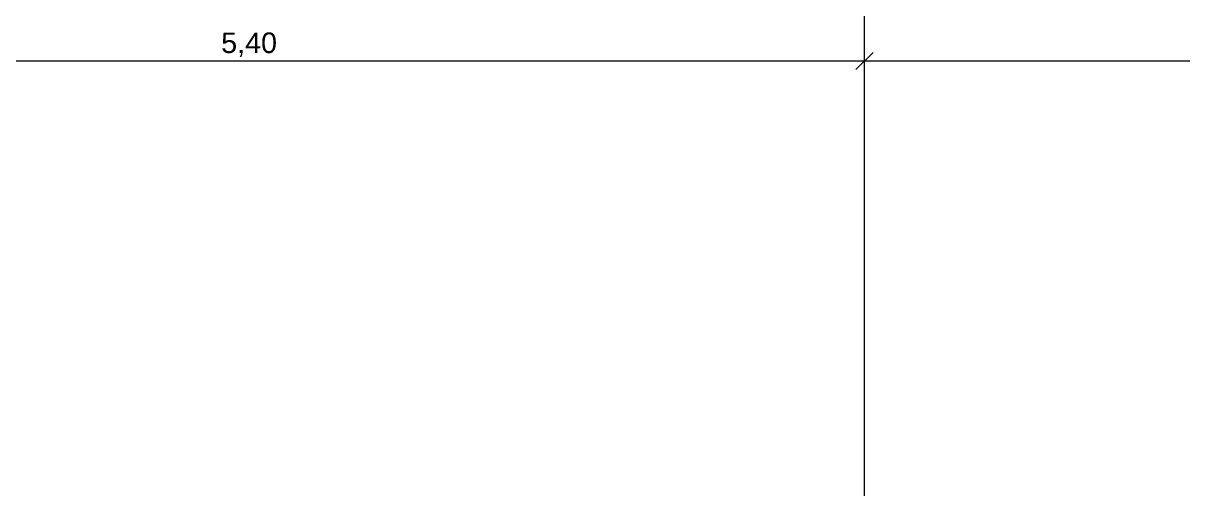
# Model space of a CAD drawing. Header units: metres. Extents: x -22.4 to 53.1, y 133.6 to 157.9.
# Drawn here: x 10.88 to 15.96, y 133.73 to 135.8 of the extents above; entities that cross this region are included whole.
import ezdxf

# ---------------------------------------------------------------- set-up
doc = ezdxf.new("R2010")
doc.units = ezdxf.units.M
doc.header["$MEASUREMENT"] = 0
doc.linetypes.add('Strichpunktlinie', pattern=[0.006703, 0.003528, -0.001764, 0, -0.001411])
for name, color, linetype in [('00  Raster', 7, 'Continuous'), ('40  Bemaßung 1_50 Achse', 7, 'Continuous'), ('Neubau_40  Bemaßung 1_50 Achse', 7, 'Continuous')]:
    doc.layers.add(name, color=color, linetype=linetype)
doc.styles.add('ERSTELLTER_STIL_1', font='')
doc.styles.get('ERSTELLTER_STIL_1').set_extended_font_data('Arial')

msp = doc.modelspace()

# ---------------------------------------------------------------- linework, layer by layer
at = {"layer": '00  Raster', "color": 5, "linetype": 'Strichpunktlinie', "lineweight": 13, "ltscale": 1000}
msp.add_line((14.5684, 133.7291), (14.5684, 155.8899), dxfattribs=at)
at = {"layer": 'Neubau_40  Bemaßung 1_50 Achse', "color": 7, "linetype": 'Continuous', "lineweight": 13, "ltscale": 1000}
for p, q in [((14.5684, 135.5646), (14.5684, 135.7052)), ((14.6059, 135.6724), (14.5309, 135.5974)), ((9.1684, 135.6349), (14.5684, 135.6349)), ((14.5684, 135.6349), (19.9684, 135.6349))]:
    msp.add_line(p, q, dxfattribs=at)

# ---------------------------------------------------------------- texts
at = {"layer": '40  Bemaßung 1_50 Achse', "color": 7, "linetype": 'Continuous', "lineweight": 13, "insert": (11.7487, 135.6529), "char_height": 0.09, "width": 0.239452, "attachment_point": 7, "style": 'ERSTELLTER_STIL_1'}
msp.add_mtext('\\A1;{\\pql;\\fArial|b0|i0|c0|p38;5,40}', dxfattribs=at)

doc.saveas('drawing.dxf')
